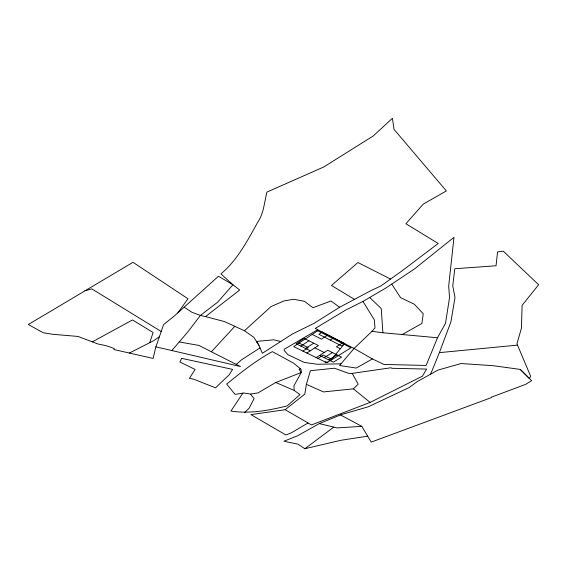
<?xml version="1.0" encoding="UTF-8"?>
<svg xmlns="http://www.w3.org/2000/svg" width="567" height="567" viewBox="0 0 567 567"><rect width="100%" height="100%" fill="white"/><g stroke="black" fill="none" stroke-linecap="round" stroke-linejoin="round"><path stroke-width="0.85" d="M285.158 409.707L311.432 424.952L370.131 402.407L422.394 376.204L426.611 369.074L391.917 368.295L390.939 367.77L352.185 373.377L348.868 373.412L334.459 368.217L310.39 370.705L306.393 384.362L304.777 394.122L285.158 409.707L250.912 414.612L285.931 434.995L291.388 432.798L308.037 422.982M184.204 307.186L192.015 312.325L200.427 315.415L205.516 316.606L239.692 290.006L232.945 284.769L218.465 276.228L174.565 315.805L163.615 324.565L155.861 346.876L153.104 358.436L113.868 349.527L114.371 348.705L113.648 348.386A37.344 19.271 9.1 0 0 104.165 345.26L98.048 344.02L78.005 336.444L52.731 334.289L43.255 332.772L28.35 324.508L132.99 262.301L187.96 298.759L177.861 312.849M149.709 342.73L153.133 332.51L132.494 319.958L92.23 341.901M430.615 374.177L439.375 352.646L450.928 321.794L454.996 297.547L452.771 285.789L454.784 268.737L496.04 265.767L497.557 251.918L503.262 251.153L538.65 284.747L522.115 305.294L521.42 328.258L516.941 343.772L530.613 376.141L529.493 378.6L520.279 369.422L493.297 365.701L461.021 363.539L437.937 370.109L417.106 381.69L409.275 387.509L368.196 406.83L341.426 414.562L319.313 423.584L297.562 435.789L283.925 441.232L297.994 444.188L304.869 448.738L340.909 440.283L367.664 436.172L371.257 442.111L491.362 397.609L491.405 397.191L525.666 384.348L531.591 380.663L520.279 369.422M437.504 337.748L426.129 365.453L383.873 364.446L372.413 358.918L354.049 348.457L315.217 328.449L345.431 310.192L362.951 301.424L385.723 288.1L414.47 268.956L453.983 237.339L448.681 286.023L449.525 297.604L445.513 323.275L437.504 337.748L382.888 332.772L372.03 331.312L354.049 348.457L339.562 365.524L356.289 368.054L372.413 358.918M242.874 393.151L230.932 411.068C249.721 414.002 268.964 410.48 287.214 405.859L299.971 394.604L294.209 390.436L275.746 382.491L257.95 392.924L250.437 394.079L243.824 392.995L235.071 394.391L226.672 384.05C241.195 372.335 255.944 360.534 272.373 351.618L293.713 363.249L301.084 369.344L301.247 372.533L293.926 385.794L294.209 390.436M330.745 360.321L344.027 344.261M155.861 346.876L171.872 350.541L188.294 331.334L200.427 315.415L217.558 302.261L232.945 284.769L220.924 273.889C237.552 260.062 247.559 240.436 257.928 221.903C263.91 213.1 264.293 202.107 266.965 192.071L323.7 167.01L373.256 135.967L392.435 118.262L393.994 129.333L446.342 190.916L423.244 204.134L405.894 223.745L438.22 243.484L401.053 271.586L380.854 285.974L370.825 290.701L339.598 307.25L314.09 323.325L292.388 334.013L262.358 353.298L258.963 345.367L256.447 341.412L273.783 339.81L280.871 341.547M236.248 364.375L241.705 359.712L260.04 347.883M372.03 331.312L374.993 327.832L374.348 319.873L362.951 301.424M179.441 341.979L199.052 345.452L211.399 351.781L234.802 326.33M306.393 384.362L323.466 391.925L353.383 388.849L358.209 384.178L352.185 373.377M244.554 412.585L249.189 408.141L254.108 398.587L250.437 394.079M205.516 316.606L224.404 321.56L244.455 330.759L271.104 306.506L284.258 300.836L293.685 299.284L304.387 301.283L312.899 307.718L330.993 301.013L339.598 307.25M159.377 336.748L153.714 340.661L129.396 353.05M304.869 448.738L333.765 427.128L336.954 427.929L361.796 426.327L367.664 436.172M300.843 346.097L308.958 340.788M305.592 348.45L313.721 343.177M302.891 351.136L308.285 347.649L299.057 343.063M327.024 335.515L321.418 339.144L312.155 334.431M306.782 353.05L318.448 345.551L304.16 338.371L296.052 343.73L310.305 350.789M330.285 340.122L333.651 337.967M316.095 357.628L327.79 350.25L341.532 357.16L333.353 362.193L319.632 355.403M317.825 358.479L323.233 355.077L331.638 359.251M342.036 343.241L336.415 346.777L340.306 348.762M324.239 357.685L332.404 352.568M328.81 359.946L336.989 354.871M317.683 329.725L284.102 349.315L284.273 350.597L288.022 354.729L304.238 362.426L317.13 364.241L340.973 363.858M402.046 334.636L421.883 323.488L423.237 313.735L414.328 304.245L400.529 297.618L391.698 284.06M300.425 368.798L299.135 369.358L301.247 372.533L275.746 382.491M84.951 290.758L91.79 288.894L161.205 331.497M439.375 352.646L517.246 345.14M325.004 362.008L327.825 362.129M171.872 350.541L240.493 366.53L211.399 351.781M319.313 423.584L333.765 427.128M314.862 347.862L324.196 352.518M390.486 279.021L357.947 262.528L331.454 285.477L354.396 299.312M340.675 415.037L361.796 426.327M244.455 330.759L253.818 337.294L258.963 345.367M353.383 388.849L370.131 402.407M369.769 297.597L381.237 308.54L382.888 332.772M181.56 358.323L179.93 362.051L195.091 369.436L189.421 378.402L193.864 379.238L215.531 387.842L229.295 374.681L232.583 369.386L181.56 358.323M317.747 330.745L293.678 346.607L326.805 362.767L350.952 347.826L317.747 330.745M322.254 332.092L318.895 334.289L341.469 345.849L344.849 343.73L322.254 332.092"/></g></svg>
